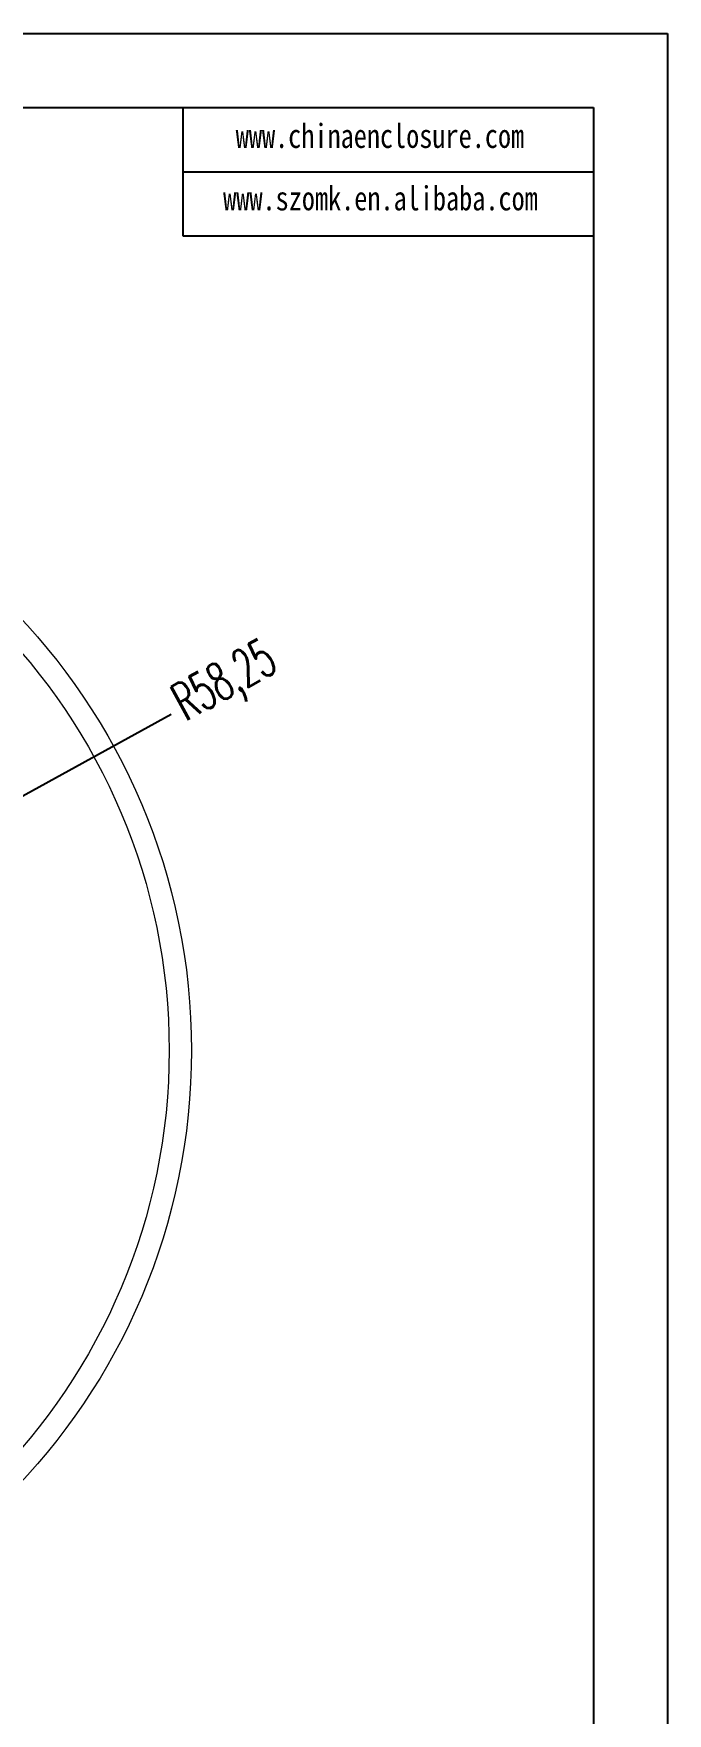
# Model space of a CAD drawing. Header units: inches. Extents: x 2104 to 4359, y 410 to 823.
# Drawn here: x 2603.8 to 2688.1, y 599.4 to 822.7 of the extents above; entities that cross this region are included whole.
import ezdxf

# ---------------------------------------------------------------- set-up
doc = ezdxf.new("R2010")
doc.units = ezdxf.units.IN
doc.layers.add('文字', color=81, linetype='Continuous')
doc.styles.add('SLDTEXTSTYLE2', font='TXT', dxfattribs={"width": 0.6, "bigfont": 'bigfont'})
doc.styles.add('宋体', font='', dxfattribs={"width": 0.8, "height": 3.5})
doc.styles.get('宋体').set_extended_font_data('SimSun')
doc.dimstyles.new('5', dxfattribs={"dimtxt": 5, "dimasz": 2.5, "dimexe": 1.25, "dimexo": 0.625, "dimtad": 0, "dimzin": 12, "dimtxsty": 'SLDTEXTSTYLE2', "dimcen": 2.5, "dimclrd": 3, "dimclre": 3, "dimclrt": 256, "dimadec": 0, "dimazin": 0, "dimtfac": 1, "dimtmove": 0, "dimatfit": 3, "dimfxl": 1, "dimarcsym": 0})

# ---------------------------------------------------------------- blocks, each defined once
blk = doc.blocks.new('*D229')
at = {"color": 3, "lineweight": -2}
for p, q in [((2622.07, 732.14), (2594.01, 716.74)), ((2540.76, 687.51), (2591.82, 715.53))]:
    blk.add_line(p, q, dxfattribs=at)
at = {"color": 3}
blk.add_solid([(2593.81, 717.1), (2594.21, 716.37), (2591.82, 715.53)], dxfattribs=at)
at = {"layer": 'Defpoints', "color": 0}
for p in [(2591.82, 715.53), (2540.76, 687.51)]:
    blk.add_point(p, dxfattribs=at)
at = {"insert": (2629.41, 736.17), "char_height": 5, "attachment_point": 5, "rotation": 28.7611, "style": 'SLDTEXTSTYLE2'}
blk.add_mtext('R58,25', dxfattribs=at)

msp = doc.modelspace()

# ---------------------------------------------------------------- linework, layer by layer
for p, q in [((2104.15, 822.657), (2688.052, 822.657)), ((2688.052, 822.657), (2688.052, 409.797)), ((2119.259, 812.827), (2678.222, 812.827)), ((2623.611, 812.827), (2623.611, 795.761)), ((2678.222, 812.827), (2678.222, 419.627)), ((2623.611, 804.294), (2678.222, 804.294)), ((2623.611, 795.761), (2678.222, 795.761))]:
    msp.add_line(p, q)
at = {"color": 7, "linetype": 'Continuous', "lineweight": 15}
for radius in [84, 81.032]:
    msp.add_circle((2540.757, 687.507), radius, dxfattribs=at)

# ---------------------------------------------------------------- texts
at = {"layer": '文字', "color": 0, "char_height": 3.20385, "width": 56.28861, "attachment_point": 1, "style": '宋体'}
for s, insert in [('www.chinaenclosure.com', (2630.646, 810.666)), ('www.szomk.en.alibaba.com', (2628.972, 802.369))]:
    msp.add_mtext(s, dxfattribs=dict(at, insert=insert))

# ---------------------------------------------------------------- dimensions: what is measured, and where the dimension line sits
dim = msp.add_radius_dim(center=(2540.757, 687.507), mpoint=(2591.821, 715.534), dimstyle='5')
dim.commit()
dim.dimension.update_dxf_attribs({"geometry": '*D229', "text_midpoint": (2629.409, 736.165), "dimtype": 164})

doc.saveas('drawing.dxf')
